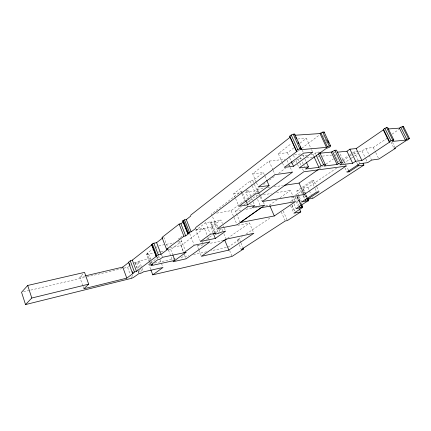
<?xml version="1.0" encoding="UTF-8"?>
<svg xmlns="http://www.w3.org/2000/svg" width="431" height="431" viewBox="0 0 431 431"><rect width="100%" height="100%" fill="white"/><g stroke="black" fill="none" stroke-linecap="round" stroke-linejoin="round"><path stroke-width="0.32" stroke-dasharray="2.15 1.62" d="M301.075 203.928L297.972 196.38L301.388 204.046M300.278 204.461L297.137 197.409L297.934 196.87M82.795 285.726L79.821 277.171L83.135 273.82M214.546 232.67L210.398 222.466L211.233 221.717L215.883 233.149M149.993 261.531L146.939 253.417L152.45 249.129M149.341 261.994L146.535 254.549L148.377 253.121L152.369 263.707M156.114 247.518L157.153 246.71M235.374 197.969L233.618 193.788L250.131 181.025L252.798 180.686L263.4 172.589L264.688 175.546M282.294 162.584L278.307 153.625L291.426 143.491M256.256 182.178L252.625 173.758L269.095 161.119L285.225 159.217M133.939 263.206L134.957 262.538L136.616 262.463L138.125 261.832L139.31 260.927L151.75 258.304M182.049 236.236L178.461 238.979L180.077 238.661M242.195 191.326L240.972 191.509L211.454 214.045L217.159 228.031M278.307 153.625L287.434 152.746L293.737 147.941M300.041 143.14L306.344 138.34L311.338 149.212M248.876 199.542L245.799 192.307L248.315 190.41L250.637 195.863M200.426 241.473L195.9 230.138L205.711 222.725L211.233 221.717M168.117 250.093L170.735 249.554L181.693 241.295L177.777 242.066M297.988 151.065L299.599 149.859M301.743 148.253L319.441 134.995M150.667 269.283L148.808 264.348L158.947 256.784L156.986 257.194M169.766 247.906L180.934 245.589L204.299 228.171L207.677 236.544M258.88 193.643L257.043 189.387L258.665 188.18M263.513 184.57L265.13 183.364M269.44 180.153L274.294 176.543M278.604 173.332L285.613 168.117M288.307 166.107L292.617 162.896M293.155 162.498L298.01 158.883L303.284 158.285M216.701 213.135L231.124 210.63L249.253 197.15M249.786 196.751L258.32 190.41L259.381 192.878M240.218 222.558L235.439 211.136L241.268 206.848M243.914 204.897L246.564 202.947M247.092 202.559L256.1 195.927L259.403 195.399M195.9 230.138L210.818 227.342L220.936 219.934L222.401 223.49M198.745 249.678L197.301 246.042L198.384 245.261M202.177 242.524L203.26 241.743M206.508 239.394L213.011 234.701M216.26 232.357L221.13 228.839M311.128 154.815L313.057 154.621L315.19 153.102L318.854 151.954M335.738 151.362L334.09 152.52L338.48 161.9M319.36 168.796L323.202 166.086M325.944 164.157L333.626 158.743M277.268 199.704L269.574 205.113L265.636 205.808M280.015 197.775L290.462 190.432L295.424 201.622M227.525 238.284L249.511 222.989L253.854 233.29M301.684 202.01L296.787 191.025L311.618 180.853L313.962 180.567L316.634 186.44M342.079 160.084L349.191 155.208M349.74 154.837L351.928 153.334M352.472 152.962L354.115 151.836L358.08 151.421M342.634 160.337L343.739 160.213L349.546 156.243M350.074 155.882L351.658 154.799M295.688 194.947L301.107 191.256L302.724 194.871M307.12 197.985L302.734 188.212L313.962 180.567M290.516 201.53L297.137 197.409M392.054 134.111L399.052 129.392M302.734 188.212L307.906 187.453L336.73 168.042M343.383 163.559L350.586 158.705M351.141 158.333L353.91 156.469M354.465 156.092L357.795 153.856M358.737 151.351L362.04 151.006L365.967 148.388L373.268 147.488L386.903 138.367M238.3 242.324L237.309 239.932L242.324 236.571M246.225 233.952L270.738 217.52M240.773 242.443L239.539 239.464L228.182 247.06L211.131 250.777M210.398 222.466L210.727 222.757C214.272 222.202 217.235 220.058 220.936 219.934M124.004 268.179L129.322 266.665M292.935 201.466L291.356 197.894L296.63 196.741M23.511 291.809L86.345 276.988M86.997 276.831L123.401 268.308M79.821 277.171L85.026 275.948M148.808 264.348L150.775 263.917M154.713 263.061L176.36 258.347M180.955 257.345L188.826 255.631M193.417 254.635L206.535 251.774M197.301 246.042L204.499 244.512M210.387 243.256L223.468 240.476M237.309 239.932L239.539 239.464M146.535 254.549L153.732 253.062M158.306 252.119L160.273 251.715M160.925 251.58L164.195 250.907M146.939 253.417L148.377 253.121M237.858 225.273L249.511 222.989M158.85 245.778L173.86 242.831M195.863 229.777L204.299 228.171M235.439 211.136L240.692 210.209M245.945 209.283L254.479 207.78M255.13 207.661L257.76 207.198M258.417 207.085L259.726 206.853M263.368 194.764L271.298 193.497M276.583 192.652L290.462 190.432M296.787 191.025L301.134 190.357M245.799 192.307L258.32 190.41M245.864 190.777L248.315 190.41M257.043 189.387L263.61 188.401M267.549 187.814L270.172 187.42M274.111 186.828L282.644 185.551M233.618 193.788L241.764 192.587M306.581 157.913L313.175 157.17M317.787 156.647L319.107 156.496M322.404 156.124L331.638 155.079M252.625 173.758L263.4 172.589M353.339 154.012L357.719 153.549M301.468 155.785L307.265 155.203M294.497 154.551L301.177 153.905M297.848 138.987L306.344 138.34M392.539 142.429L394.866 147.138M390.906 141.961L393.815 147.865M373.268 147.488L375.509 152.111M375.789 152.687L378.871 159.044M365.967 148.388L371.597 160.09M362.04 151.006L365.671 158.576M365.951 159.158L367.627 162.654M354.115 151.836L358.614 161.286M358.894 161.873L359.74 163.645M356.609 162.277L357.444 164.033M343.739 160.213L345.646 164.27M345.921 164.847L348.641 170.638M340.21 154.104L345.021 164.346M345.306 164.949L345.872 166.156M345.08 168.02L346.993 172.093M323.492 135.523L326.003 140.894M326.278 141.492L327.673 144.477M317.712 152.057L318.277 153.274M315.19 153.102L315.751 154.32M311.613 149.816L312.448 151.626M313.057 154.621L313.617 155.839M302.276 150.193L303.618 153.129M303.058 154.966L304.679 158.533M304.949 159.131L306.032 161.506M316.898 187.027L319.037 191.725M311.618 180.853L314.027 186.16M315.099 188.519L316.704 192.054M300.078 157.164L301.15 159.529M302.223 161.9L303.564 164.863M303.833 165.456L304.372 166.641M298.01 158.883L299.599 162.401M299.863 162.988L300.924 165.332M302.514 168.85L303.839 171.78M293.43 155.284L294.793 158.301M295.882 160.715L297.245 163.737M297.514 164.34L298.602 166.754M307.906 187.453L311.182 194.715M312.276 197.139L312.82 198.352M287.434 152.746L289.551 157.455M289.815 158.048L291.14 160.989M307.249 197.382L303.72 189.521L305.622 194.133M305.891 194.737L306.974 197.156M305.132 195.135L306.215 197.56M304.572 194.839L305.918 197.851M301.404 190.965L303.3 195.205M303.575 195.809L304.932 198.836M302.993 195.475L304.615 199.095M287.051 160.262L288.932 164.459M289.201 165.062L290.004 166.862M290.273 167.46L292.417 172.26M282.558 163.182L284.422 167.363M297.218 196.498L300.639 204.181M297.207 196.692L300.617 204.364M297.158 197.188L300.305 204.251M295.456 197.231L299.13 205.501M296.194 201.541L298.354 206.411M293.99 203.841L296.097 208.604M292.062 205.032L295.154 212.041M292.013 205.393L294.583 211.222M290.618 205.797L293.603 212.569M269.095 161.119L272.888 169.739M273.157 170.353L275.053 174.663M283.199 211.001L287.116 219.972M281.292 211.998L284.956 220.397M264.946 176.139L266.493 179.684M256.515 182.776L258.331 186.989M259.645 193.492L260.707 195.96M260.97 196.579L263.099 201.509M263.363 202.128L264.693 205.21M259.139 194.252L259.925 196.073M260.184 196.681L262.28 201.552M252.798 180.686L254.107 183.735M254.371 184.344L258.309 193.497M250.131 181.025L251.968 185.314M252.232 185.923L255.648 193.885M256.1 195.927L256.601 197.107M257.614 199.467L260.141 205.361M251.672 198.282L254.511 204.94M249.134 200.146L250.416 203.163M250.675 203.766L251.187 204.973M242.653 193.11L245.541 199.919M240.972 191.509L241.748 193.347M242.006 193.955L244.856 200.69M235.628 198.567L238.887 206.325M231.124 210.63L233.694 216.798M233.952 217.418L237.034 224.82M241.021 243.041L242.755 247.216M239.291 244.716L241.274 249.501M223.377 225.866L224.109 227.649M224.352 228.241L225.327 230.612M221.917 229.044L222.649 230.833M223.872 233.812L225.828 238.575M229.626 250.578L232.023 256.434M215.381 221.114L217.822 227.094M218.797 229.481L220.02 232.471M213.921 221.976L218.549 233.322M210.727 222.757L215.112 233.543M210.818 227.342L213.07 232.885M205.711 222.725L210.371 234.248M207.914 237.147L209.121 240.137M209.364 240.735L209.849 241.931M198.987 250.282L201.396 256.337M189.694 233.586L194.058 244.587M181.106 239.803L185.298 250.486M179.398 241.382L183.865 252.792M180.934 245.589L183.288 251.596M184.226 253.999L186.106 258.805M170.735 249.554L172.594 254.36M163.758 237.104L167.589 247.028M168.505 250.147L172.276 259.931M161.636 254.899L162.552 257.296M158.549 255.68L159.906 259.295M160.149 259.925L162.778 266.837M156.862 257.329L157.315 258.525M150.23 262.15L151.173 264.65M149.573 262.619L150.742 265.722M139.31 260.927L141.81 267.629M142.036 268.238L143.399 271.896M138.125 261.832L140.614 268.518M140.84 269.127L142.198 272.78M136.616 262.463L139.326 269.763M139.552 270.372L140.684 273.416M135.269 262.754L138.206 270.673M138.432 271.282L139.337 273.723M134.957 262.538L137.898 270.479M138.125 271.088L139.03 273.534M132.436 275.134L132.883 276.341M127.63 267.398L130.07 274.051M130.959 276.47L131.627 278.286M83.005 286.335L83.856 288.781"/><path stroke-width="0.65" d="M300.897 204.768L301.953 207.133L300.181 207.866L296.097 208.604L305.962 202.107L308.601 200.776L307.793 198.594M306.301 162.099L308.467 166.856L299.146 167.961L326.38 148.345L329.068 147.461L330.475 146.443L330.561 145.802L329.262 145.92L326.461 147.37L300.552 149.713L301.221 149.207L301.242 148.533L294.659 134.079L293.204 134.186L291.205 135.038L289.81 136.126L289.847 136.826L296.377 151.249L297.245 151.184L195.841 227.406L195.566 228.516L191.159 231.808L188.245 232.605L187.571 233.112L187.776 233.338L189.559 233.004L185.696 235.897L183.929 236.231L166.565 249.247L162.018 237.433L179.134 224.061L180.901 223.754L183.283 221.895M324.047 132.689L324.112 132.01L322.803 132.101L320.028 133.562L295.337 135.221M301.646 204.639L302.702 206.999L301.953 207.133M299.432 208.846L300.784 211.89L293.872 213.183L302.648 207.462L302.702 206.999M319.705 152.509L325.313 164.642L325.173 165.429L324.322 166.021L337.069 164.486L340.684 162.702L342.284 162.53L336.471 150.144L334.865 150.284L331.272 152.078L319.748 153.215M342.284 162.53L342.074 163.317L339.849 164.831L352.66 163.274L355.661 161.259L361.905 160.515L389.371 142.246L391.003 140.727L393.789 139.903L387.674 127.538L386.629 127.614L384.888 128.341L383.515 129.3L383.294 129.909L356.2 148.566L349.924 149.174L346.96 151.233L337.311 152.197M393.789 139.903L393.546 140.495L392.118 141.433L405.388 140.15L406.767 139.24L409.45 138.437L403.432 126.428L400.749 127.21L399.386 128.131L388.04 128.977M403.163 127.043L403.432 126.428M409.45 138.437L407.78 139.924L406.104 140.63L394.106 148.453L395.442 148.318L378.871 159.044L371.597 160.09L367.627 162.654L359.74 163.645L346.993 172.093L349.191 171.797L358.28 165.79L363.888 165.078L363.053 163.338M132.339 271.605L133.023 273.469L126.795 278.146L83.856 288.781L88.678 284.169L84.551 272.381L27.697 285.462L21.55 292.272L25.526 304.572L131.627 278.286L133.33 277.553L139.03 273.534L140.684 273.416L143.399 271.896L163.02 267.468L152.752 274.838L150.898 269.898M25.526 304.572L31.797 298.02L88.678 284.169M215.031 233.871L215.883 233.149L210.371 234.248L200.426 241.473L215.322 238.435L225.569 231.21C221.89 231.431 218.894 233.521 215.355 234.141L214.546 232.67M151.496 244.496L151.863 244.765L132.322 260.114L130.275 260.825L128.454 262.253L132.581 273.443L134.424 272.058L136.476 271.336L156.286 256.407L151.496 244.496L153.856 243.197L156.609 242.664L162.735 237.896M290.192 137.198L190.879 214.999L190.631 216.173L186.289 219.557L184.527 219.837L182.712 220.839L187.571 233.112M85.672 275.797L122.76 267.101L128.907 262.29M155.925 256.159L158.306 254.877L161.059 254.301L168.305 248.892L166.565 249.247M296.377 151.249L296.361 150.591L297.778 149.525L301.242 148.533M269.068 185.599L258.309 193.497L255.648 193.885L238.887 206.325L247.636 204.87L292.417 172.26L275.053 174.663L258.331 186.989L269.068 185.599L266.751 180.277M293.516 166.291L312.723 152.235L303.618 153.129L284.422 167.363L293.516 166.291L291.404 161.577M186.014 252.324L172.987 261.768L186.106 258.805L209.849 241.931L194.3 245.201L183.865 252.792L186.014 252.324L162.552 257.296L159.912 259.257L157.773 259.721L151.173 264.65L152.606 264.332L150.742 265.722L174.916 260.367L172.826 254.963M308.467 166.856L305.444 169.006L318.913 167.368L321.073 165.881L323.606 164.831L325.313 164.642M283.959 185.357L299.055 183.094L318.261 169.566M223.468 240.476L224.777 240.196L226.426 239.049M304.167 194.5L345.872 166.156L303.839 171.78L262.28 201.552L304.167 194.5L299.055 183.094M274.272 215.969L295.424 201.622L261.154 207.72L240.218 222.558L274.272 215.969L269.833 205.716M228.829 250.099L253.854 233.29L226.07 239.173L201.396 256.337L228.829 250.099L224.777 240.196M307.12 197.985L307.669 199.203L319.037 191.725L316.704 192.054L301.684 202.01L308.607 200.41M363.888 165.078L312.82 198.352L307.669 199.203M300.784 211.89L287.38 220.57L285.214 220.995L241.274 249.501L243.493 248.999L243.003 247.809M243.493 248.999L232.023 256.434L152.752 274.838M132.581 273.443L133.023 273.469M182.712 220.839L187.776 233.338M402.43 126.498L408.459 138.534M400.749 127.21L406.767 139.24M399.386 128.131L405.388 140.15M386.629 127.614L392.749 140M384.888 128.341L391.003 140.727M383.515 129.3L389.602 141.664M383.294 129.909L389.371 142.246M356.2 148.566L361.905 160.515M357.725 164.62L358.28 165.79M349.924 149.174L355.661 161.259M346.96 151.233L352.66 163.274M348.641 170.638L349.191 171.797M334.865 150.284L340.684 162.702M324.112 132.01L330.561 145.802M327.679 140.463L328.799 142.855M332.409 151.308L338.216 163.737M322.803 132.101L329.262 145.92M331.272 152.078L337.069 164.486M320.88 132.92L327.328 146.739M320.028 133.562L326.461 147.37M318.557 153.883L323.606 164.831M316.311 155.537L321.073 165.881M313.897 156.442L318.913 167.368M295.208 135.997L294.659 134.079M295.752 137.198L296.571 138.997M297.94 141.998L298.758 143.803M300.127 146.804L301.221 149.207M293.204 134.186L299.793 148.673M291.205 135.038L297.778 149.525M289.81 136.126L296.361 150.591M308.057 199.569L308.601 200.776M306.759 198.772L307.578 200.587M305.202 199.445L306.015 201.261M301.862 205.695L302.648 207.462M301.145 205.544L301.932 207.316M299.394 206.093L300.181 207.866M245.799 200.539L247.636 204.87M213.318 233.505L215.322 238.435M186.289 219.557L191.159 231.808M184.527 219.837L189.398 232.126M183.38 220.322L188.245 232.605M180.901 223.754L185.696 235.897M179.134 224.061L183.929 236.231M156.609 242.664L161.059 254.301M153.856 243.197L158.306 254.877M152.31 243.844L156.755 255.529M152.095 245.379L156.286 256.407M132.322 260.114L136.476 271.336M130.275 260.825L134.424 272.058M129.365 263.53L130.049 265.394M122.76 267.101L126.795 278.146M27.697 285.462L31.797 298.02M247.448 206.81L217.413 228.64L237.034 224.82L264.693 205.21L252.21 207.386L254.769 205.544L247.448 206.81"/></g></svg>
